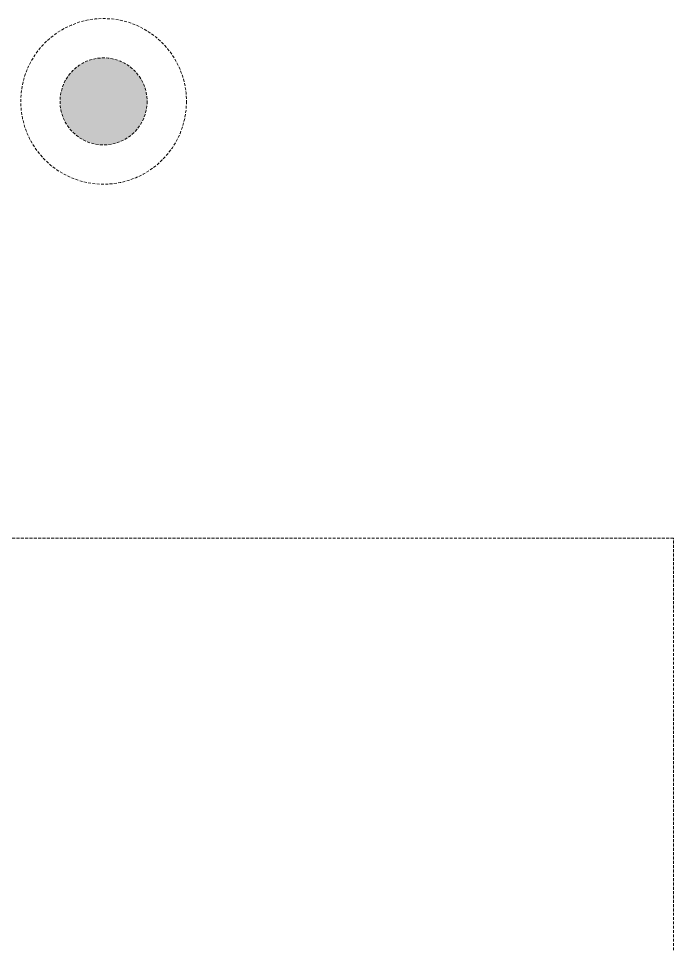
# Model space of a CAD drawing. Extents: x -1457 to 23780, y -2071 to 4205.
# Drawn here: x 1203 to 1259.7, y 3243.3 to 3323.6 of the extents above; entities that cross this region are included whole.
import ezdxf

# ---------------------------------------------------------------- set-up
doc = ezdxf.new("R2010")
doc.units = 0
doc.header["$MEASUREMENT"] = 0
doc.linetypes.add('HIDDEN', pattern=[0.375, 0.25, -0.125])
doc.layers.add('M-TEFRIS2-015', color=129, linetype='Continuous', lineweight=9)

msp = doc.modelspace()

# ---------------------------------------------------------------- hatches: boundary and pattern name
at = {"layer": 'M-TEFRIS2-015', "linetype": 'HIDDEN', "lineweight": 0}
h = msp.add_hatch(color=256, dxfattribs=at)
edge = h.paths.add_edge_path()
edge.add_arc((1210.361045230687, 3316.380747332903), 3.771450150045268, 0, 360)

# ---------------------------------------------------------------- linework, layer by layer
msp.add_lwpolyline([(1193.233274868107, 2861.836747639019), (1259.701626035525, 2861.836759789596), (1259.701626035519, 3278.527822313747), (1193.233274868037, 3278.52781016317)], dxfattribs=at)
for radius in [7.179357475066634, 3.771450150045268]:
    msp.add_circle((1210.361045230687, 3316.380747332903), radius, dxfattribs=at)

doc.saveas('drawing.dxf')
